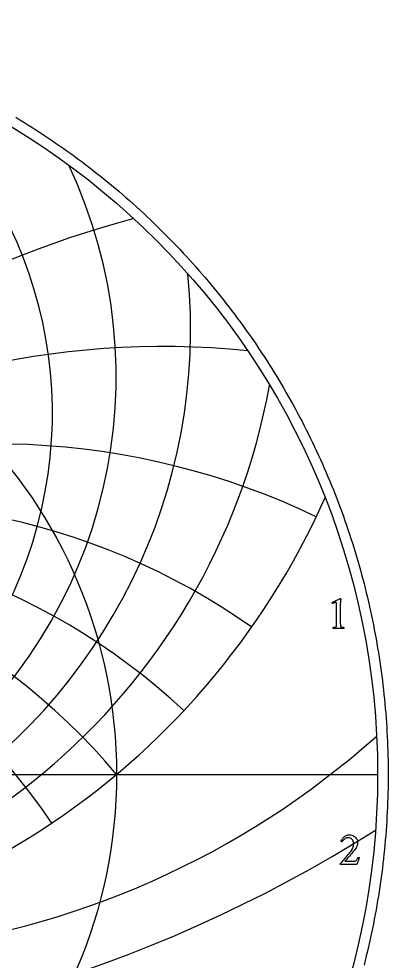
# Model space of a CAD drawing. Header units: millimetres. Extents: x -55 to 55, y -55 to 56.
# Drawn here: x 28.4 to 54.8, y -13.4 to 54 of the extents above; entities that cross this region are included whole.
import ezdxf

# ---------------------------------------------------------------- set-up
doc = ezdxf.new("R2010")
doc.units = ezdxf.units.MM
for name, color, linetype in [('CUT_OUTER', 1, 'Continuous'), ('ENGRAVE', 7, 'Continuous'), ('ENGRAVE_FINE', 8, 'Continuous'), ('TEXT', 5, 'Continuous')]:
    doc.layers.add(name, color=color, linetype=linetype)

msp = doc.modelspace()

# ---------------------------------------------------------------- linework, layer by layer
at = {"layer": 'CUT_OUTER'}
msp.add_lwpolyline([(28.1471, 46.9606), (28.4347, 46.787), (28.7213, 46.6117), (29.0067, 46.4346), (29.2911, 46.2557), (29.5744, 46.0751), (29.8565, 45.8928), (30.1376, 45.7087), (30.4175, 45.523), (30.6962, 45.3355), (30.9738, 45.1463), (31.2502, 44.9554), (31.5255, 44.7628), (31.7996, 44.5685), (32.0724, 44.3725), (32.3441, 44.1749), (32.6145, 43.9756), (32.8838, 43.7747), (33.1517, 43.5721), (33.4185, 43.3678), (33.6839, 43.162), (33.9481, 42.9545), (34.2111, 42.7454), (34.4727, 42.5346), (34.733, 42.3223), (34.9921, 42.1084), (35.2498, 41.8929), (35.5062, 41.6758), (35.7612, 41.4572), (36.0149, 41.237), (36.2673, 41.0152), (36.5182, 40.7919), (36.7679, 40.5671), (37.0161, 40.3407), (37.2629, 40.1128), (37.5083, 39.8834), (37.7523, 39.6525), (37.9949, 39.4201), (38.2361, 39.1863), (38.4758, 38.9509), (38.7141, 38.7141), (38.9509, 38.4758), (39.1863, 38.2361), (39.4201, 37.9949), (39.6525, 37.7523), (39.8834, 37.5083), (40.1128, 37.2629), (40.3407, 37.0161), (40.5671, 36.7679), (40.7919, 36.5182), (41.0152, 36.2673), (41.237, 36.0149), (41.4572, 35.7612), (41.6758, 35.5062), (41.8929, 35.2498), (42.1084, 34.9921), (42.3223, 34.733), (42.5346, 34.4727), (42.7454, 34.2111), (42.9545, 33.9481), (43.162, 33.6839), (43.3678, 33.4185), (43.5721, 33.1517), (43.7747, 32.8838), (43.9756, 32.6145), (44.1749, 32.3441), (44.3725, 32.0724), (44.5685, 31.7996), (44.7628, 31.5255), (44.9554, 31.2502), (45.1463, 30.9738), (45.3355, 30.6962), (45.523, 30.4175), (45.7087, 30.1376), (45.8928, 29.8565), (46.0751, 29.5744), (46.2557, 29.2911), (46.4346, 29.0067), (46.6117, 28.7213), (46.787, 28.4347), (46.9606, 28.1471), (47.1325, 27.8585), (47.3025, 27.5687), (47.4708, 27.278), (47.6373, 26.9862), (47.802, 26.6934), (47.9648, 26.3996), (48.1259, 26.1048), (48.2852, 25.809), (48.4426, 25.5122), (48.5983, 25.2145), (48.7521, 24.9158), (48.904, 24.6162), (49.0542, 24.3157), (49.2024, 24.0142), (49.3488, 23.7119), (49.4934, 23.4086), (49.6361, 23.1045), (49.7769, 22.7995), (49.9159, 22.4937), (50.053, 22.187), (50.1882, 21.8794), (50.3215, 21.5711), (50.4529, 21.2619), (50.5824, 20.9519), (50.71, 20.6412), (50.8357, 20.3296), (50.9595, 20.0173), (51.0814, 19.7043), (51.2013, 19.3905), (51.3193, 19.0759), (51.4354, 18.7607), (51.5495, 18.4447), (51.6617, 18.1281), (51.772, 17.8107), (51.8803, 17.4927), (51.9867, 17.1741), (52.0911, 16.8548), (52.1935, 16.5348), (52.294, 16.2143), (52.3925, 15.8931), (52.489, 15.5713), (52.5836, 15.249), (52.6761, 14.926), (52.7667, 14.6025), (52.8553, 14.2785), (52.942, 13.9539), (53.0266, 13.6288), (53.1092, 13.3032), (53.1898, 12.977), (53.2685, 12.6504), (53.3451, 12.3233), (53.4197, 11.9958), (53.4923, 11.6678), (53.5629, 11.3393), (53.6314, 11.0105), (53.698, 10.6812), (53.7625, 10.3515), (53.825, 10.0214), (53.8855, 9.691), (53.944, 9.3602), (54.0004, 9.029), (54.0548, 8.6975), (54.1071, 8.3656), (54.1574, 8.0335), (54.2057, 7.701), (54.2519, 7.3683), (54.2961, 7.0353), (54.3383, 6.702), (54.3784, 6.3684), (54.4164, 6.0347), (54.4524, 5.7007), (54.4864, 5.3664), (54.5183, 5.032), (54.5481, 4.6974), (54.5759, 4.3626), (54.6017, 4.0277), (54.6253, 3.6926), (54.647, 3.3573), (54.6665, 3.0219), (54.6841, 2.6865), (54.6995, 2.3509), (54.7129, 2.0152), (54.7242, 1.6794), (54.7335, 1.3436), (54.7407, 1.0078), (54.7459, 0.6719), (54.749, 0.3359), (54.75, 0), (54.749, -0.3359), (54.7459, -0.6719), (54.7407, -1.0078), (54.7335, -1.3436), (54.7242, -1.6794), (54.7129, -2.0152), (54.6995, -2.3509), (54.6841, -2.6865), (54.6665, -3.0219), (54.647, -3.3573), (54.6253, -3.6926), (54.6017, -4.0277), (54.5759, -4.3626), (54.5481, -4.6974), (54.5183, -5.032), (54.4864, -5.3664), (54.4524, -5.7007), (54.4164, -6.0347), (54.3784, -6.3684), (54.3383, -6.702), (54.2961, -7.0353), (54.2519, -7.3683), (54.2057, -7.701), (54.1574, -8.0335), (54.1071, -8.3656), (54.0548, -8.6975), (54.0004, -9.029), (53.944, -9.3602), (53.8855, -9.691), (53.825, -10.0214), (53.7625, -10.3515), (53.698, -10.6812), (53.6314, -11.0105), (53.5629, -11.3393), (53.4923, -11.6678), (53.4197, -11.9958), (53.3451, -12.3233), (53.2685, -12.6504), (53.1898, -12.977), (53.1092, -13.3032), (53.0266, -13.6288)], dxfattribs=at)
at = {"layer": 'ENGRAVE'}
msp.add_lwpolyline([(-54, 0), (54, 0)], dxfattribs=at)
for radius in [54, 35.3478]:
    msp.add_circle((0, 0), radius, dxfattribs=at)
for centre, radius, start, end in [((0, 25.8003), 30.7681, 124.801633, 55.198367), ((0, 28.4491), 35.32, 154.69046, 25.30954), ((0, 31.8303), 40.6435, 174.434401, 5.565599), ((0, 36.2337), 47.0406, 190.30301, 349.69699), ((0, 42.1259), 54.9915, 203.97548, 336.02452), ((0, -29.6603), 46.1433, 40, 140), ((0, -29.6603), 46.1433, 40, 140), ((12.9895, 48.4773), 61.386, 276.018696, 311.831683)]:
    msp.add_arc(centre, radius, start, end, dxfattribs=at)
at = {"layer": 'ENGRAVE_FINE'}
for centre, radius, start, end in [((54.9915, -29.6603), 71.7863, 104.862362, 164.907439), ((54.9915, -29.6603), 71.7863, 104.862362, 164.907439), ((38.7188, -29.6603), 60.2358, 84.288008, 160.73486), ((38.7188, -29.6603), 60.2358, 84.288008, 160.73486), ((26.6409, -29.6603), 53.2817, 64.455888, 156.265262), ((26.6409, -29.6603), 53.2817, 64.455888, 156.265262), ((16.7948, -29.6603), 49.1047, 54.931125, 151.40453), ((16.7948, -29.6603), 49.1047, 54.931125, 151.40453), ((-8.1363, -29.6603), 46.8551, 33.966107, 133.101185), ((-8.1363, -29.6603), 46.8551, 33.966107, 133.101185), ((8.1363, -29.6603), 46.8551, 46.898815, 146.033893), ((8.1363, -29.6603), 46.8551, 46.898815, 146.033893), ((0, 81.1276), 100.7212, 237.678517, 302.321483)]:
    msp.add_arc(centre, radius, start, end, dxfattribs=at)
at = {"layer": 'TEXT'}
for points in [[(51.0721, 10.8093), (51.0721, 12.1548), (51.0712, 12.1878), (51.0683, 12.2153), (51.0635, 12.2372), (51.0568, 12.2536), (51.0478, 12.2655), (51.036, 12.274), (51.0214, 12.2791), (51.004, 12.2808), (50.9827, 12.2793), (50.9563, 12.2745), (50.9248, 12.2665), (50.8882, 12.2553), (50.8514, 12.2431), (50.8192, 12.2319), (50.7918, 12.2218), (50.769, 12.2127), (50.7556, 12.2253), (50.746, 12.2391), (50.7402, 12.2542), (50.7383, 12.2706), (50.7383, 12.2708), (50.7383, 12.2715), (50.7383, 12.2725), (50.7383, 12.274), (50.7387, 12.2802), (50.74, 12.2851), (50.7421, 12.2887), (50.7451, 12.2911), (50.8129, 12.3218), (50.8801, 12.3528), (50.9466, 12.384), (51.0125, 12.4154), (51.0753, 12.4455), (51.1326, 12.4729), (51.1843, 12.4975), (51.2305, 12.5193), (51.2688, 12.5372), (51.2965, 12.55), (51.3139, 12.5576), (51.3208, 12.5602), (51.3276, 12.5602), (51.3355, 12.5589), (51.3421, 12.5551), (51.3474, 12.5487), (51.3515, 12.5397), (51.3547, 12.5299), (51.3574, 12.521), (51.3598, 12.5129), (51.3617, 12.5057), (51.3608, 12.5005), (51.3583, 12.4848), (51.354, 12.4587), (51.3481, 12.4222), (51.3421, 12.3761), (51.3378, 12.3213), (51.3353, 12.2577), (51.3344, 12.1855), (51.3344, 10.8093), (51.3345, 10.7724), (51.3349, 10.7369), (51.3354, 10.7026), (51.3361, 10.6696), (51.3377, 10.6387), (51.3408, 10.6108), (51.3454, 10.5859), (51.3515, 10.564), (51.3572, 10.5557), (51.3677, 10.5478), (51.3828, 10.5404), (51.4026, 10.5333), (51.425, 10.5271), (51.4481, 10.5218), (51.4719, 10.5177), (51.4962, 10.5146), (51.5191, 10.5124), (51.5384, 10.5108), (51.5541, 10.5098), (51.5661, 10.5095), (51.5707, 10.5014), (51.5742, 10.4908), (51.5766, 10.4776), (51.578, 10.4618), (51.5779, 10.446), (51.5759, 10.4328), (51.5719, 10.4222), (51.5661, 10.4141), (51.516, 10.4174), (51.4681, 10.4205), (51.4224, 10.4234), (51.3787, 10.426), (51.3353, 10.4283), (51.2902, 10.4299), (51.2433, 10.4308), (51.1948, 10.4311), (51.1482, 10.4308), (51.1037, 10.4299), (51.0613, 10.4283), (51.021, 10.426), (50.9804, 10.4234), (50.9367, 10.4205), (50.8901, 10.4174), (50.8405, 10.4141), (50.8347, 10.4222), (50.8307, 10.4328), (50.8287, 10.446), (50.8286, 10.4618), (50.83, 10.4776), (50.8324, 10.4908), (50.8359, 10.5014), (50.8405, 10.5095), (50.8525, 10.5098), (50.8682, 10.5108), (50.8875, 10.5124), (50.9103, 10.5146), (50.9347, 10.5177), (50.9585, 10.5218), (50.9816, 10.5271), (51.004, 10.5333), (51.0236, 10.5404), (51.0381, 10.5478), (51.0474, 10.5557), (51.0517, 10.564), (51.0579, 10.5859), (51.0628, 10.6108), (51.0664, 10.6387), (51.0687, 10.6696), (51.0702, 10.7026), (51.0713, 10.7369), (51.0719, 10.7724), (51.0721, 10.8093)], [(52.6989, -5.956), (52.6817, -5.9983), (52.664, -6.0433), (52.6459, -6.0911), (52.6274, -6.1417), (52.6091, -6.1927), (52.5916, -6.2417), (52.575, -6.2889), (52.5592, -6.3341), (52.5452, -6.3748), (52.5337, -6.4082), (52.5248, -6.4344), (52.5184, -6.4534), (51.367, -6.4534), (51.3618, -6.4494), (51.3563, -6.4444), (51.3507, -6.4384), (51.3448, -6.4312), (51.3396, -6.4239), (51.3359, -6.4172), (51.3337, -6.4111), (51.3329, -6.4057), (51.4032, -6.3265), (51.4743, -6.2456), (51.5463, -6.163), (51.6191, -6.0787), (51.6915, -5.9937), (51.7621, -5.9092), (51.8311, -5.8251), (51.8984, -5.7414), (51.9625, -5.6597), (52.0219, -5.5813), (52.0766, -5.5064), (52.1266, -5.4348), (52.1731, -5.3622), (52.2105, -5.2943), (52.2387, -5.2311), (52.2578, -5.1725), (52.2704, -5.1157), (52.2795, -5.0576), (52.2849, -4.9982), (52.2867, -4.9375), (52.2802, -4.8557), (52.2608, -4.7808), (52.2283, -4.7127), (52.1828, -4.6514), (52.1274, -4.6007), (52.0649, -4.5645), (51.9954, -4.5428), (51.9188, -4.5355), (51.8545, -4.5392), (51.7945, -4.55), (51.7387, -4.5681), (51.6872, -4.5934), (51.6401, -4.623), (51.5978, -4.6539), (51.5601, -4.6861), (51.5271, -4.7195), (51.499, -4.7514), (51.476, -4.7791), (51.4581, -4.8025), (51.4453, -4.8217), (51.435, -4.8203), (51.4245, -4.8161), (51.4137, -4.8092), (51.4028, -4.7995), (51.3931, -4.7892), (51.3861, -4.7804), (51.382, -4.773), (51.3806, -4.7672), (51.388, -4.7492), (51.3998, -4.7259), (51.4161, -4.6972), (51.4368, -4.6633), (51.462, -4.6262), (51.4917, -4.5883), (51.5259, -4.5496), (51.5646, -4.51), (51.607, -4.4714), (51.6527, -4.4359), (51.7016, -4.4033), (51.7536, -4.3737), (51.8089, -4.3491), (51.8673, -4.3316), (51.9289, -4.321), (51.9938, -4.3175), (52.072, -4.3225), (52.1466, -4.3375), (52.2176, -4.3625), (52.285, -4.3976), (52.3472, -4.4405), (52.4025, -4.4891), (52.4511, -4.5435), (52.4928, -4.6037), (52.5264, -4.6677), (52.5503, -4.734), (52.5647, -4.8023), (52.5695, -4.8728), (52.5663, -4.9432), (52.5567, -5.0116), (52.5407, -5.0778), (52.5184, -5.1419), (52.4905, -5.2038), (52.4579, -5.2637), (52.4206, -5.3214), (52.3787, -5.3769), (52.3192, -5.4496), (52.2565, -5.5247), (52.1906, -5.6021), (52.1215, -5.6818), (52.0518, -5.7614), (51.984, -5.8385), (51.9181, -5.913), (51.8541, -5.985), (51.7943, -6.0521), (51.7408, -6.1123), (51.6938, -6.1654), (51.6531, -6.2115), (52.314, -6.2115), (52.3611, -6.2076), (52.4038, -6.1958), (52.442, -6.1761), (52.4758, -6.1485), (52.5068, -6.1128), (52.5367, -6.0689), (52.5655, -6.0166), (52.5933, -5.956), (52.5982, -5.9471), (52.6061, -5.9407), (52.6169, -5.9369), (52.6308, -5.9356), (52.6367, -5.936), (52.6444, -5.9373), (52.6538, -5.9394), (52.6648, -5.9424), (52.6759, -5.9458), (52.6853, -5.9492), (52.6929, -5.9526), (52.6989, -5.956)]]:
    msp.add_lwpolyline(points, close=True, dxfattribs=at)

doc.saveas('drawing.dxf')
